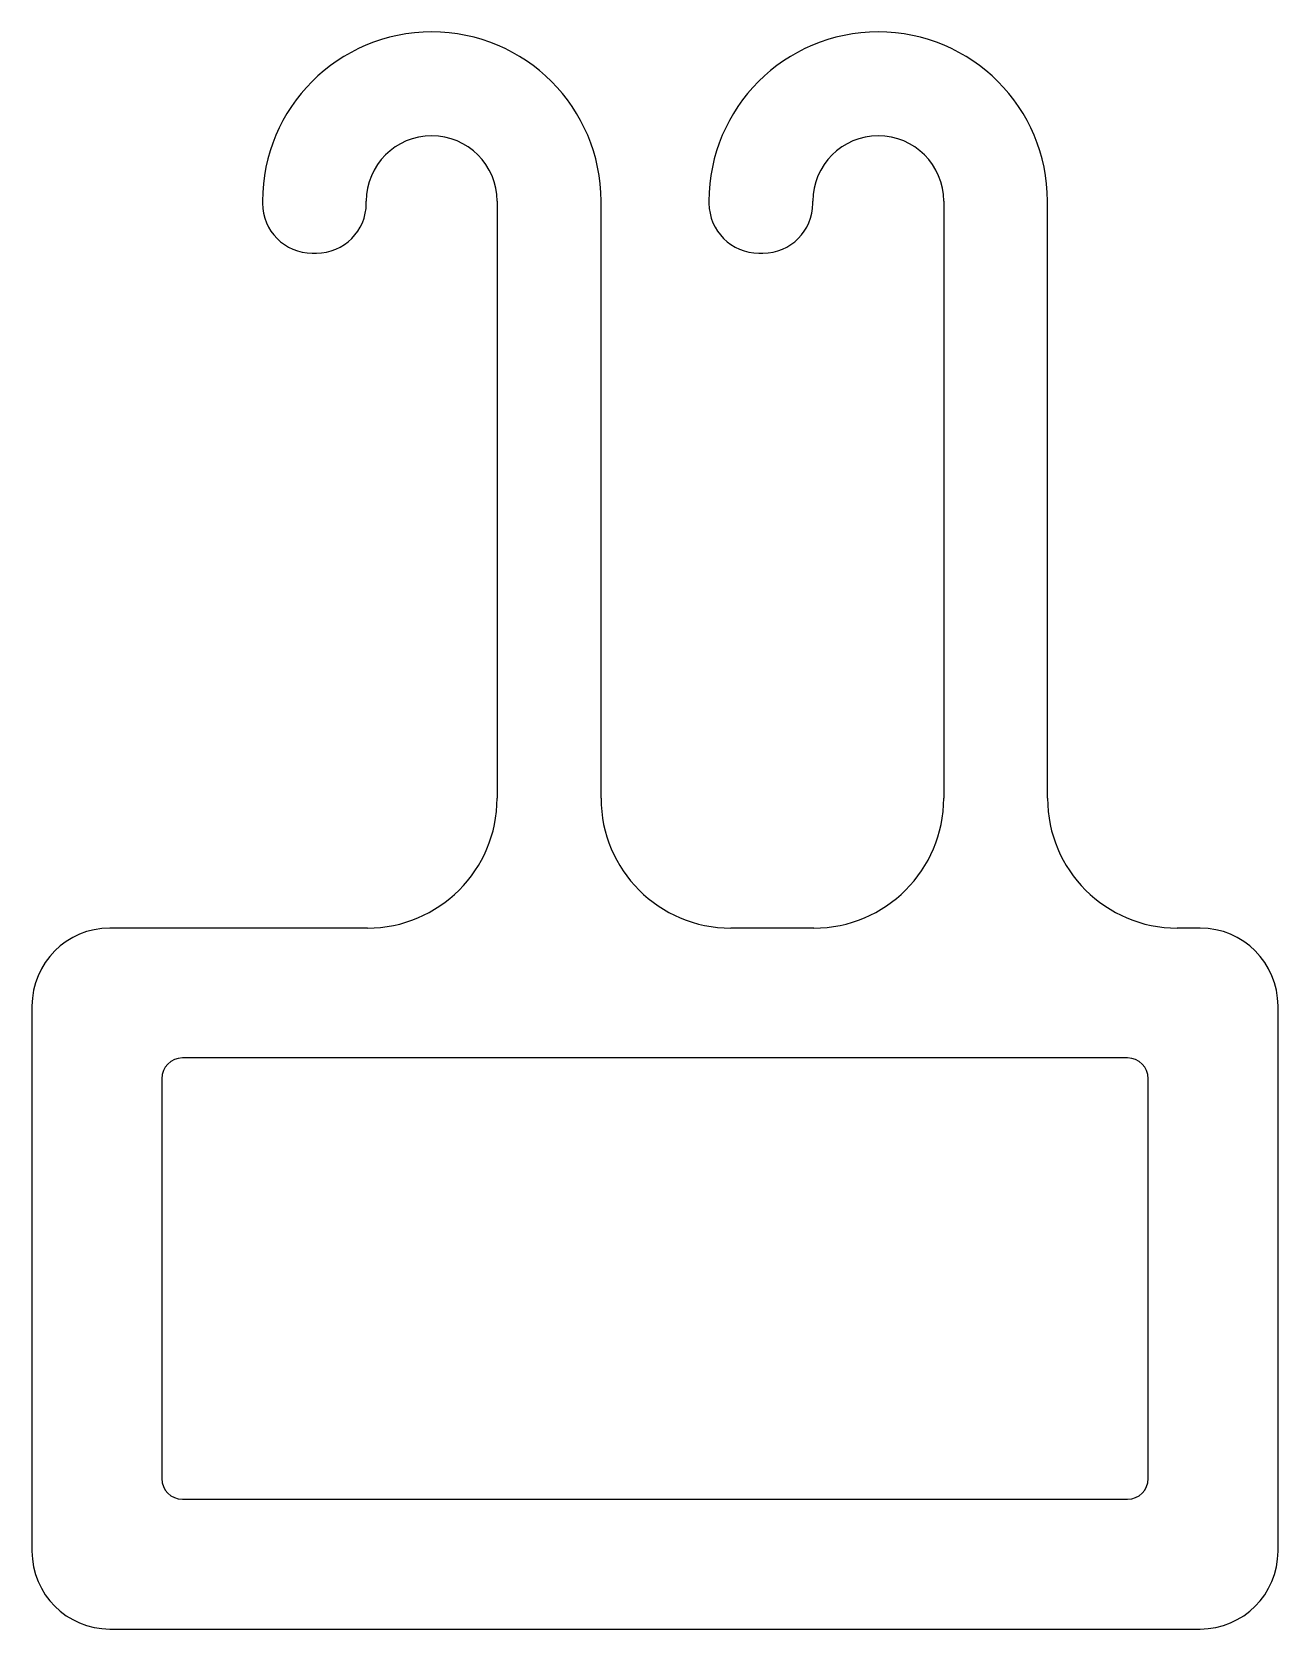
# Model space of a CAD drawing. Header units: millimetres. Extents: x -76 to 76, y -43 to 152.
import ezdxf

# ---------------------------------------------------------------- set-up
doc = ezdxf.new("R2010")
doc.units = ezdxf.units.MM

msp = doc.modelspace()

# ---------------------------------------------------------------- linework, layer by layer
at = {"color": 7, "linetype": 'Continuous', "lineweight": 25}
for p, q in [((-48.006, 131.7625), (-48.006, 131.5085)), ((-35.306, 131.5085), (-35.306, 131.7625)), ((-19.304, 131.7625), (-19.304, 58.7375)), ((-6.604, 58.7375), (-6.604, 131.7625)), ((6.604, 131.7625), (6.604, 131.5085)), ((19.304, 131.5085), (19.304, 131.7625)), ((35.306, 131.7625), (35.306, 58.7375)), ((48.006, 58.7375), (48.006, 131.7625)), ((-41.91, 125.4125), (-41.402, 125.4125)), ((12.7, 125.4125), (13.208, 125.4125)), ((-35.179, 42.8625), (-66.675, 42.8625)), ((19.431, 42.8625), (9.271, 42.8625)), ((66.675, 42.8625), (63.881, 42.8625)), ((-76.2, 33.3375), (-76.2, -33.3375)), ((76.2, -33.3375), (76.2, 33.3375)), ((57.785, 26.9875), (-57.785, 26.9875)), ((-60.325, 24.4475), (-60.325, -24.4475)), ((60.325, -24.4475), (60.325, 24.4475)), ((-57.785, -26.9875), (57.785, -26.9875)), ((-66.675, -42.8625), (66.675, -42.8625))]:
    msp.add_line(p, q, dxfattribs=at)
for centre, radius, start, end in [((-27.305, 131.7625), 20.701, 0, 180), ((27.305, 131.7625), 20.701, 0, 180), ((-27.305, 131.7625), 8.001, 0, 180), ((27.305, 131.7625), 8.001, 0, 180), ((-41.91, 131.5085), 6.096, 180, 270), ((-41.402, 131.5085), 6.096, 270, 0), ((12.7, 131.5085), 6.096, 180, 270), ((13.208, 131.5085), 6.096, 270, 0), ((-35.179, 58.7375), 15.875, 270, 0), ((9.271, 58.7375), 15.875, 180, 270), ((19.431, 58.7375), 15.875, 270, 0), ((63.881, 58.7375), 15.875, 180, 270), ((-66.675, 33.3375), 9.525, 90, 180), ((66.675, 33.3375), 9.525, 0, 90), ((-57.785, 24.4475), 2.54, 90, 180), ((57.785, 24.4475), 2.54, 0, 90), ((-57.785, -24.4475), 2.54, 180, 270), ((57.785, -24.4475), 2.54, 270, 0), ((-66.675, -33.3375), 9.525, 180, 270), ((66.675, -33.3375), 9.525, 270, 0)]:
    msp.add_arc(centre, radius, start, end, dxfattribs=at)

doc.saveas('drawing.dxf')
